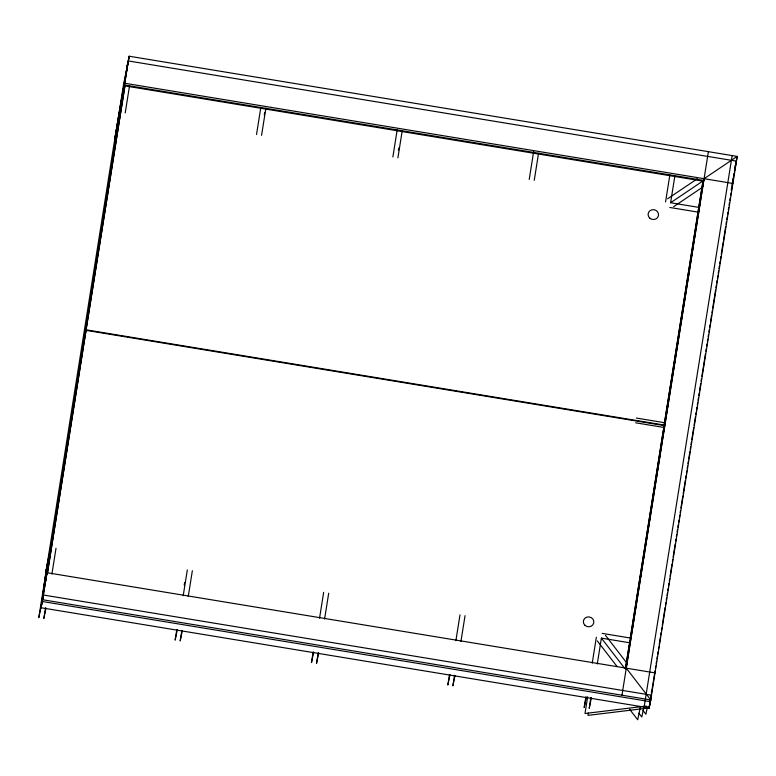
<?xml version="1.0" encoding="UTF-8"?>
<svg xmlns="http://www.w3.org/2000/svg" width="776" height="776" viewBox="0 0 776 776"><rect width="100%" height="100%" fill="white"/><g stroke="black" fill="none" stroke-linecap="round" stroke-linejoin="round"><path stroke-width="1.16" d="M735.338 166.122L737.2 156.412L129.146 56.221L115.382 135.228L46.172 570.602L41.08 607.734L649.143 707.925L650.792 699.952L626.271 668.155M588.373 712.989L587.995 715.375L649.143 707.925L649.628 704.336M649.9 703.531L650.395 699.942M650.725 697.546L651.054 695.15M651.374 692.755L651.704 690.359M46.647 568.313L38.8 617.667L43.485 595.027L651.539 695.218L649.89 703.192M115.857 132.939L123.704 83.585L128.389 60.955L736.443 161.146L734.794 169.119M655.09 672.908L47.035 572.717L41.08 607.734L41.836 603M126.74 68.928L127.497 64.195L115.168 136.964L120.183 112.045L128.787 57.967M123.665 88.939L129.146 56.221M47.307 573.619L124.926 85.893L703.007 181.148L663.781 427.343M85.787 331.556L124.926 85.893M47.288 574.269L86.058 330.353L664.149 425.597L625.563 668.32M45.522 607.918L43.844 618.491L46.007 608.044M51.905 574.104L56.017 548.254M125.227 112.879L129.524 85.855M176.821 629.549L175.143 640.132L177.306 629.685M183.204 595.735L187.317 569.885M256.526 134.51L260.823 107.486M181.865 630.384L180.187 640.957L182.35 630.51M188.248 596.569L192.361 570.719M261.57 135.344L265.867 108.32M313.174 652.015L311.486 662.597L313.649 652.15M319.547 618.2L323.66 592.35M392.869 156.975L397.166 129.951M318.209 652.849L316.53 663.422L318.694 652.975M324.591 619.035L328.704 593.184M397.913 157.809L402.21 130.785M449.517 674.48L447.83 685.062L449.993 674.616M455.89 640.666L460.003 614.815M529.222 179.44L533.704 151.242M454.561 675.314L452.874 685.887L455.037 675.45M460.934 641.5L465.047 615.649M534.257 180.274L538.554 153.25M585.861 696.955L584.173 707.528L586.336 697.081M592.243 663.131L596.346 637.28M665.565 201.905L669.863 174.881M587.665 696.751L585.007 713.513L646.146 706.063L649.143 707.925L649.716 704.627M590.846 697.42L589.217 708.352L591.38 697.915M597.287 663.965L601.39 638.115L630.083 642.838M699.292 207.464L670.61 202.74L674.897 175.715M625.388 668.873L629.19 644.963M629.569 642.567L629.947 640.171M630.325 637.785L663.402 429.739M663.868 426.8L697.702 213.972M698.08 211.586L698.468 209.19M698.846 206.804L703.007 181.148M626.222 666.778L626.62 664.266M626.969 662.073L627.377 659.484M627.716 657.369L628.143 654.692M630.044 642.732L630.422 640.336M632.518 627.173L632.896 624.777M633.274 622.381L633.653 619.995M634.04 617.599L634.419 615.203M634.797 612.807L635.175 610.421M635.563 608.025L635.942 605.629M637.077 598.451L637.465 596.055M637.843 593.659L638.221 591.273M638.6 588.877L638.987 586.481M640.316 578.101L640.695 575.714M643.362 558.962L643.74 556.567M644.119 554.171L644.497 551.775M644.885 549.389L645.263 546.993M645.642 544.597L646.02 542.201M646.398 539.815L646.786 537.419M648.688 525.449L649.066 523.053M649.444 520.667L649.832 518.271M651.161 509.89L651.539 507.494M651.918 505.108L652.296 502.712M654.207 490.742L654.585 488.356M654.963 485.96L655.342 483.564M655.73 481.168L656.108 478.782M656.486 476.386L656.865 473.99M657.243 471.595L657.631 469.208M658.96 460.828L659.91 454.843M662.006 441.68L662.384 439.284M662.762 436.898L663.14 434.502M663.528 432.106L663.907 429.71M664.285 427.324L664.663 424.928M665.051 422.532L665.43 420.136M666.565 412.958L666.953 410.562M667.331 408.176L667.709 405.78M668.087 403.384L668.476 400.988M669.804 392.617L670.183 390.221M672.85 373.469L673.228 371.074M673.607 368.678L673.985 366.291M674.373 363.895L674.751 361.5M675.13 359.104L675.508 356.717M675.896 354.322L676.274 351.926M677.409 344.748L677.797 342.352M678.175 339.956L678.554 337.57M680.649 324.397L681.027 322.011M681.406 319.615L681.794 317.219M682.928 310.041L683.307 307.645M683.695 305.249L684.073 302.863M684.451 300.467L684.83 298.071M685.218 295.685L685.596 293.289M685.974 290.893L686.353 288.497M686.731 286.111L687.119 283.715M688.448 275.334L689.398 269.35M691.494 256.187L691.872 253.791M692.25 251.405L692.628 249.009M693.773 241.831L694.151 239.435M694.539 237.039L694.918 234.653M696.062 227.465L696.441 225.079M696.819 222.683L697.197 220.287M697.575 217.891L697.963 215.505M698.419 212.634L698.788 210.277M699.166 207.919L699.671 204.728M699.913 203.215L700.292 200.858M702.338 187.976L702.716 185.561M703.095 183.204L703.473 180.837M626.106 668.708L703.832 179.741M621.974 695.199L708.381 151.659M732.156 155.578L644.099 707.091M649.143 707.925L650.278 700.747M650.666 698.351L651.045 695.956M651.423 693.56L655.041 670.813M655.419 668.417L655.798 666.021M656.186 663.625L656.564 661.23M656.942 658.843L657.32 656.447M657.708 654.052L658.087 651.656M658.465 649.26L658.843 646.864M659.231 644.478L660.366 637.29M660.745 634.894L661.133 632.498M661.511 630.102L661.889 627.716M662.267 625.32L665.129 607.356M665.507 604.96L665.886 602.574M666.274 600.178L666.652 597.782M667.03 595.386L667.408 592.99M667.787 590.594L668.175 588.208M668.553 585.812L668.931 583.416M669.31 581.02L669.698 578.624M670.076 576.228L671.977 564.259M672.356 561.863L672.743 559.467M673.122 557.071L675.217 543.908M675.595 541.512L675.974 539.116M676.352 536.72L676.74 534.325M677.118 531.938L677.496 529.542M677.875 527.147L678.263 524.751M678.641 522.355L679.019 519.959M679.398 517.563L679.786 515.177M680.164 512.781L680.542 510.385M680.921 507.989L682.832 496.019M683.21 493.623L685.305 480.451M685.683 478.055L686.062 475.669M686.44 473.273L686.828 470.877M687.206 468.481L687.585 466.085M687.963 463.689L688.351 461.293M688.729 458.907L689.874 451.719M690.252 449.323L690.63 446.928M691.009 444.532L691.397 442.145M691.775 439.75L693.676 427.78M694.054 425.384L695.393 417.003M695.771 414.607L696.15 412.211M696.528 409.815L696.916 407.419M697.294 405.024L697.673 402.637M698.051 400.241L698.439 397.845M698.817 395.45L699.195 393.054M699.574 390.658L700.718 383.48M701.097 381.084L701.475 378.688M701.863 376.292L705.481 353.546M705.859 351.15L706.238 348.754M706.616 346.368L707.004 343.972M707.382 341.576L707.76 339.18M708.139 336.784L708.517 334.388M708.905 332.002L709.283 329.606M709.662 327.21L710.04 324.814M710.428 322.418L711.563 315.24M711.951 312.844L712.329 310.449M712.707 308.053L715.559 290.098M715.947 287.702L716.326 285.306M716.704 282.91L717.082 280.514M717.47 278.118L717.848 275.732M718.227 273.336L718.605 270.94M718.993 268.545L719.371 266.149M719.75 263.753L720.128 261.357M720.516 258.971L720.894 256.575M721.273 254.179L723.174 242.209M723.562 239.813L725.647 226.641M726.035 224.245L726.414 221.849M726.792 219.463L727.17 217.067M727.558 214.671L727.937 212.275M728.315 209.879L728.693 207.483M729.081 205.087L729.459 202.701M729.838 200.305L730.216 197.909M730.604 195.513L730.982 193.117M731.361 190.721L734.028 173.96M734.406 171.574L735.551 164.386M264.276 114.984L264.674 112.627M398.408 150.418L398.815 148.061M731.302 189.8L731.71 186.88M732.107 185.066L732.515 182.7M732.913 180.323L733.32 177.956M733.718 175.589L734.125 173.223M734.533 170.856L734.94 167.936M41.08 607.734L46.938 566.208L46.172 570.602L50.973 547.419L42.37 601.507L650.433 701.698L737.2 156.412L704.084 178.703L703.318 182.418M125.237 80.277L45.105 583.135L45.92 579.197M114.635 139.961L118.98 118.971M46.919 565.869L51.274 544.878M45.862 578.401L47.035 572.717M184.193 584.978L184.669 582.65M640.355 707.014L637.717 719.779L629.646 709.322M643.731 707.741L641.81 717.024L638.881 713.222M647.116 708.459L645.913 714.26L642.974 710.457M667.573 198.811L697.294 178.8M670.61 202.74L704.288 180.061M673.636 206.678L702.367 187.336M124.849 83.265L732.903 183.446M124.48 85.001L703.871 180.469M669.853 207.473L698.536 212.197M636.378 418.06L665.061 422.784M86.146 329.81L664.227 425.064M635.622 422.794L664.304 427.518M602.147 633.381L630.83 638.105M42.738 599.761L650.792 699.952M605.493 635.36L627.493 663.887M601.39 638.115L624.864 668.553M597.297 640.869L617.104 666.555M585.075 625.417A5.267 4.937 11.7 0 0 593.727 622.992A5.267 4.937 11.7 0 0 586.976 617.085A5.267 4.937 11.7 0 0 585.075 625.417M649.813 218.172A5.267 4.937 11.7 0 0 658.465 215.738A5.267 4.937 11.7 0 0 651.714 209.84A5.267 4.937 11.7 0 0 649.813 218.172"/></g></svg>
